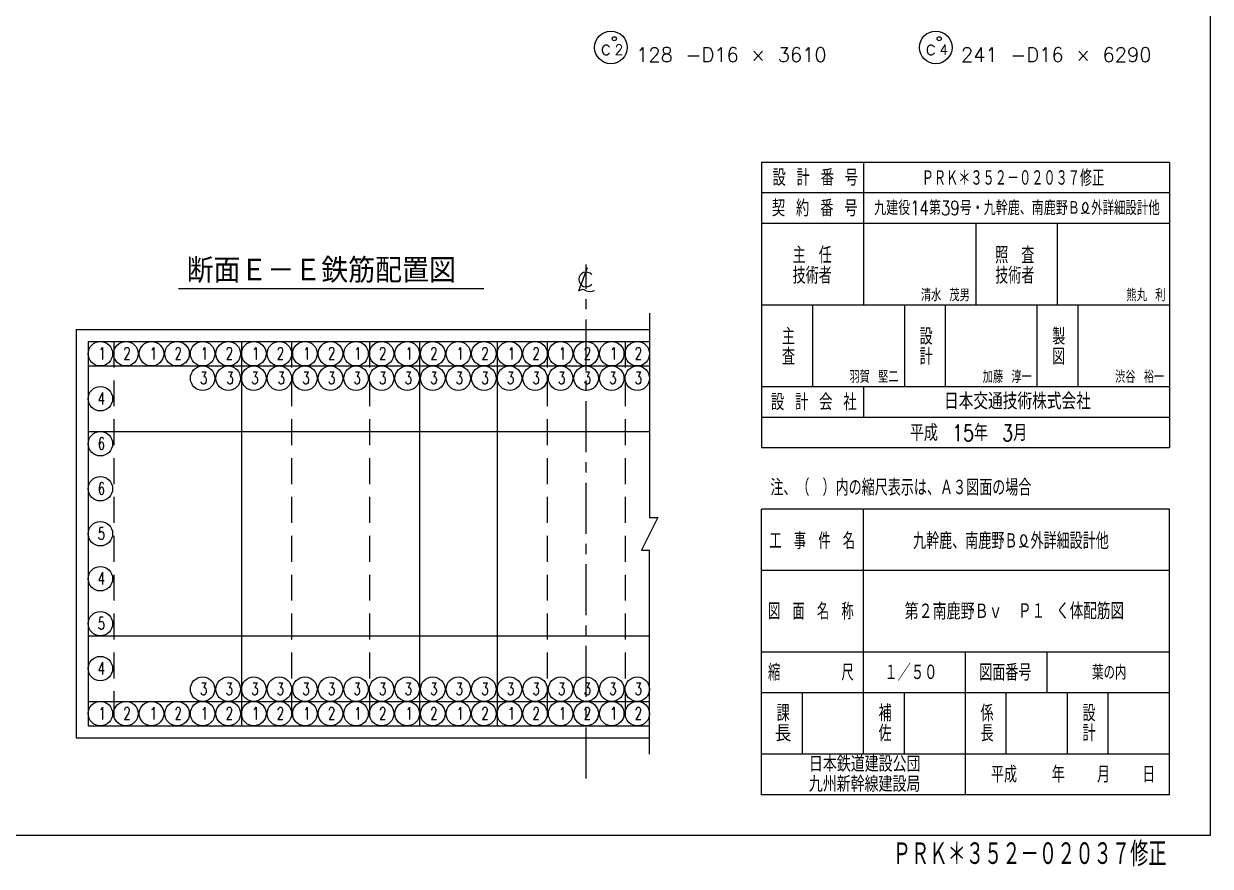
# Model space of a CAD drawing. Header units: millimetres. Extents: x -19525 to 20025, y -14225 to 14225.
# Drawn here: x 5481 to 20025, y -14225 to -3902 of the extents above; entities that cross this region are included whole.
import ezdxf
from ezdxf.enums import TextEntityAlignment as Align

# ---------------------------------------------------------------- set-up
doc = ezdxf.new("R2010")
doc.units = ezdxf.units.MM
doc.linetypes.add('CENTER', pattern=[2, 1.25, -0.25, 0.25, -0.25])
doc.linetypes.add('HIDDEN2', pattern=[4.7625, 3.175, -1.5875])
for name, color, linetype in [('DIM-02', 2, 'Continuous'), ('DIM-03', 6, 'Continuous'), ('GAIKEI-01', 7, 'Continuous'), ('LAYER_15', 7, 'Continuous'), ('TEKKIN-03', 6, 'Continuous'), ('TEXT-01', 4, 'Continuous'), ('TEXT-02', 6, 'Continuous'), ('WAKU-01', 1, 'Continuous'), ('WAKU-02', 4, 'Continuous')]:
    doc.layers.add(name, color=color, linetype=linetype)
doc.styles.get("Standard").update_dxf_attribs({"font": 'txt.shx', "bigfont": 'bigfont.shx'})

msp = doc.modelspace()

# ---------------------------------------------------------------- linework, layer by layer
at = {"layer": 'DIM-02', "color": 6}
msp.add_line((12387.8, -6891.7), (12281.4, -7176.9), dxfattribs=at)
at = {"layer": 'DIM-02', "color": 2}
for centre in [(6420, -7945), (6733.4, -7945), (7046.8, -7945), (7360.3, -7945), (7673.7, -7945), (7987.1, -7945), (8300.5, -7945), (8613.9, -7945), (8927.4, -7945), (9240.8, -7945), (9554.2, -7945), (9867.6, -7945), (10181.1, -7945), (10494.5, -7945), (10807.9, -7945), (11121.3, -7945), (11434.7, -7945), (11748.2, -7945), (12061.6, -7945), (12375, -7945), (12688.4, -7945), (13001.8, -7945), (7673.7, -8245), (7987.1, -8245), (8300.5, -8245), (8613.9, -8245), (8927.4, -8245), (9240.8, -8245), (9554.2, -8245), (9867.6, -8245), (10181.1, -8245), (10494.5, -8245), (10807.9, -8245), (11121.3, -8245), (11434.7, -8245), (11748.2, -8245), (12061.6, -8245), (12375, -8245), (12688.4, -8245), (13001.8, -8245), (6420, -8496.3), (6420, -9047.5), (6420, -9598.8), (6420, -10150), (6420, -10701.3), (6420, -11252.5), (6420, -11803.8), (7673.7, -12055), (7987.1, -12055), (8300.5, -12055), (8613.9, -12055), (8927.4, -12055), (9240.8, -12055), (9554.2, -12055), (9867.6, -12055), (10181.1, -12055), (10494.5, -12055), (10807.9, -12055), (11121.3, -12055), (11434.7, -12055), (11748.2, -12055), (12061.6, -12055), (12375, -12055), (12688.4, -12055), (13001.8, -12055), (6420, -12355), (6733.4, -12355), (7046.8, -12355), (7360.3, -12355), (7673.7, -12355), (7987.1, -12355), (8300.5, -12355), (8613.9, -12355), (8927.4, -12355), (9240.8, -12355), (9554.2, -12355), (9867.6, -12355), (10181.1, -12355), (10494.5, -12355), (10807.9, -12355), (11121.3, -12355), (11434.7, -12355), (11748.2, -12355), (12061.6, -12355), (12375, -12355), (12688.4, -12355), (13001.8, -12355)]:
    msp.add_circle(centre, 150, dxfattribs=at)
at = {"layer": 'DIM-02', "color": 6}
for centre, radius, start, end in [((12375, -7035.1), 90, 40.9878, 318.76474), ((12330.3, -7237), 77.5, 54.84636, 129.15364), ((12420.8, -7048.5), 133.4, 249.89418, 294.88022)]:
    msp.add_arc(centre, radius, start, end, dxfattribs=at)
at = {"layer": 'DIM-03', "color": 2}
for centre in [(12678, -4192), (16660, -4192)]:
    msp.add_circle(centre, 200, dxfattribs=at)
at = {"layer": 'DIM-03'}
for centre in [(12720.1, -4085.3), (16702.1, -4085.3)]:
    msp.add_circle(centre, 25, dxfattribs=at)
at = {"layer": 'GAIKEI-01', "color": 2, "linetype": 'CENTER', "ltscale": 500}
msp.add_line((12375, -13150), (12375, -6850), dxfattribs=at)
at = {"layer": 'GAIKEI-01', "color": 2}
for p, q in [((13151.8, -7450), (13151.8, -9950)), ((13251.8, -9950), (13051.8, -10350)), ((13151.8, -9950), (13251.8, -9950)), ((13051.8, -10350), (13151.8, -10350)), ((13151.8, -12850), (13151.8, -10350))]:
    msp.add_line(p, q, dxfattribs=at)
at = {"layer": 'GAIKEI-01', "ltscale": 100}
for p, q in [((6125, -7650), (13151.8, -7650)), ((6125, -7650), (6125, -12650)), ((6125, -12650), (13151.8, -12650))]:
    msp.add_line(p, q, dxfattribs=at)
at = {"layer": 'TEKKIN-03', "ltscale": 100}
for p, q in [((6270, -7795), (6270, -12505)), ((6270, -7795), (13151.8, -7795)), ((8150.5, -7795), (8150.5, -12505)), ((10331.1, -7795), (10331.1, -12505)), ((11284.7, -7795), (11284.7, -12505)), ((6270, -8095), (13151.8, -8095)), ((6270, -8897.5), (13151.8, -8897.5)), ((6270, -11402.5), (13151.8, -11402.5)), ((6270, -12205), (13151.8, -12205)), ((6270, -12505), (13151.8, -12505))]:
    msp.add_line(p, q, dxfattribs=at)
at = {"layer": 'TEKKIN-03', "linetype": 'HIDDEN2', "ltscale": 100}
for p, q in [((6583.4, -7795), (6583.4, -12505)), ((8763.9, -7795), (8763.9, -12505)), ((9717.6, -7795), (9717.6, -12505)), ((11898.2, -7795), (11898.2, -12505)), ((12851.8, -7795), (12851.8, -12505))]:
    msp.add_line(p, q, dxfattribs=at)
at = {"layer": 'TEXT-01', "color": 4}
msp.add_line((11122.1, -7150), (7377.9, -7150), dxfattribs=at)
at = {"layer": 'TEXT-02'}
for centre, radius, start, end in [((18451.3, -6147.6), 76, 263.0416, 36.29199), ((18534.6, -6147.6), 76, 143.70801, 276.9584), ((18493, -6117), 24.3, 36.29199, 143.70801), ((17691.1, -10226.3), 86.9, 263.0416, 36.29199), ((17786.3, -10226.3), 86.9, 143.70801, 276.9584), ((17738.7, -10191.3), 27.8, 36.29199, 143.70801)]:
    msp.add_arc(centre, radius, start, end, dxfattribs=at)
at = {"layer": 'WAKU-01'}
for p, q in [((20025, 13850), (20025, -13850)), ((20025, -13850), (-19525, -13850))]:
    msp.add_line(p, q, dxfattribs=at)
at = {"layer": 'WAKU-02'}
for p, q in [((19525, -5600), (14525, -5600)), ((14525, -5600), (14525, -9100)), ((19525, -5600), (19525, -9100)), ((19525, -9100), (14525, -9100)), ((19525, -9850), (14525, -9850)), ((14525, -13350), (14525, -9850)), ((19525, -13350), (19525, -9850)), ((19525, -13350), (14525, -13350))]:
    msp.add_line(p, q, dxfattribs=at)
at = {"layer": 'WAKU-02', "color": 7}
for p, q in [((15775, -5600), (15775, -7350)), ((19525, -5975), (14525, -5975)), ((19525, -6350), (14525, -6350)), ((17150, -6350), (17150, -7350)), ((18150, -6350), (18150, -7350)), ((19525, -7350), (14525, -7350)), ((15150, -7350), (15150, -8350)), ((15150, -7350), (15150, -8350)), ((16275, -7350), (16275, -8350)), ((16275, -7350), (16275, -8350)), ((16775, -7350), (16775, -8350)), ((16775, -7350), (16775, -8350)), ((17900, -7350), (17900, -8350)), ((17900, -7350), (17900, -8350)), ((18400, -7350), (18400, -8350)), ((18400, -7350), (18400, -8350)), ((19525, -8350), (14525, -8350)), ((15775, -8350), (15775, -8725)), ((19525, -8725), (14525, -8725)), ((15775, -12100), (15775, -9850)), ((19525, -10600), (14525, -10600)), ((19525, -11600), (14525, -11600)), ((17025, -12100), (17025, -11600)), ((18025, -12100), (18025, -11600)), ((19525, -12100), (14525, -12100)), ((15025, -12850), (15025, -12100)), ((15775, -12850), (15775, -12100)), ((16275, -12850), (16275, -12100)), ((17025, -13350), (17025, -12100)), ((17525, -12850), (17525, -12100)), ((18275, -12850), (18275, -12100)), ((18775, -12850), (18775, -12100)), ((19525, -12850), (14525, -12850))]:
    msp.add_line(p, q, dxfattribs=at)

# ---------------------------------------------------------------- texts
at = {"layer": 'DIM-02', "color": 6, "width": 0.678}
for s, p in [('1', (6399.8, -8017.3)), ('2', (6703.3, -8017.3)), ('1', (7026.7, -8017.3)), ('2', (7330.1, -8017.3)), ('1', (7653.5, -8017.3)), ('2', (7956.9, -8017.3)), ('1', (8280.4, -8017.3)), ('2', (8583.8, -8017.3)), ('1', (8907.2, -8017.3)), ('2', (9210.6, -8017.3)), ('1', (9534.1, -8017.3)), ('2', (9837.5, -8017.3)), ('1', (10160.9, -8017.3)), ('2', (10464.3, -8017.3)), ('1', (10787.7, -8017.3)), ('2', (11091.2, -8017.3)), ('1', (11414.6, -8017.3)), ('2', (11718, -8017.3)), ('1', (12041.4, -8017.3)), ('2', (12344.8, -8017.3)), ('1', (12668.3, -8017.3)), ('2', (12971.7, -8017.3)), ('3', (7643.5, -8317.3)), ('3', (7966.9, -8317.3)), ('3', (8270.4, -8317.3)), ('3', (8593.8, -8317.3)), ('3', (8897.2, -8317.3)), ('3', (9210.6, -8317.3)), ('3', (9524.1, -8317.3)), ('3', (9837.5, -8317.3)), ('3', (10150.9, -8317.3)), ('3', (10464.3, -8317.3)), ('3', (10777.7, -8317.3)), ('3', (11091.2, -8317.3)), ('3', (11404.6, -8317.3)), ('3', (11718, -8317.3)), ('3', (12031.4, -8317.3)), ('3', (12344.8, -8317.3)), ('3', (12658.3, -8317.3)), ('3', (12971.7, -8317.3)), ('4', (6389.8, -8568.5)), ('6', (6389.8, -9119.8)), ('6', (6389.8, -9671)), ('5', (6389.8, -10222.3)), ('4', (6389.8, -10773.5)), ('5', (6389.8, -11324.8)), ('4', (6389.8, -11876)), ('3', (7643.5, -12127.3)), ('3', (7956.9, -12127.3)), ('3', (8270.4, -12127.3)), ('3', (8583.8, -12127.3)), ('3', (8897.2, -12127.3)), ('3', (9210.6, -12127.3)), ('3', (9524.1, -12127.3)), ('3', (9837.5, -12127.3)), ('3', (10150.9, -12127.3)), ('3', (10464.3, -12127.3)), ('3', (10777.7, -12127.3)), ('3', (11091.2, -12127.3)), ('3', (11404.6, -12127.3)), ('3', (11718, -12127.3)), ('3', (12031.4, -12127.3)), ('3', (12344.8, -12127.3)), ('3', (12658.3, -12127.3)), ('3', (12971.7, -12127.3)), ('1', (6399.8, -12427.3)), ('2', (6703.3, -12427.3)), ('1', (7026.7, -12427.3)), ('2', (7330.1, -12427.3)), ('1', (7653.5, -12427.3)), ('2', (7956.9, -12427.3)), ('1', (8280.4, -12427.3)), ('2', (8583.8, -12427.3)), ('1', (8907.2, -12427.3)), ('2', (9210.6, -12427.3)), ('1', (9534.1, -12427.3)), ('2', (9837.5, -12427.3)), ('1', (10160.9, -12427.3)), ('2', (10464.3, -12427.3)), ('1', (10787.7, -12427.3)), ('2', (11091.2, -12427.3)), ('1', (11414.6, -12427.3)), ('2', (11718, -12427.3)), ('1', (12041.4, -12427.3)), ('2', (12344.8, -12427.3)), ('1', (12668.3, -12427.3)), ('2', (12971.7, -12427.3))]:
    msp.add_text(s, height=150, dxfattribs=at).set_placement(p)
at = {"layer": 'DIM-03'}
for s, height, p in [('c', 175, (12548.4, -4282)), ('2', 125, (12723.4, -4282)), ('c', 175, (16530.4, -4282)), ('4', 125, (16705.4, -4282))]:
    msp.add_text(s, height=height, dxfattribs=at).set_placement(p)
at = {"layer": 'DIM-03', "char_height": 175, "attachment_point": 7}
for s, insert in [('128 -D16 × 3610', (12987.1, -4369.3)), ('241 -D16 × 6290', (16969.1, -4369.3))]:
    msp.add_mtext(s, dxfattribs=dict(at, insert=insert))
at = {"layer": 'LAYER_15', "color": 6, "width": 0.678}
msp.add_text('ＰＲＫ＊３５２－０２０３７修正', height=200, dxfattribs=at).set_placement((16488.3, -5892.6))
at = {"layer": 'LAYER_15', "color": 4, "width": 0.678}
msp.add_text('\u3000ＰＲＫ＊３５２－０２０３７修正', height=300, dxfattribs=at).set_placement((15910, -14225))
at = {"layer": 'TEXT-01'}
msp.add_text('断面Ｅ－Ｅ鉄筋配置図', height=300, dxfattribs=at).set_placement((7477.9, -7075))
at = {"layer": 'TEXT-02'}
for s, height, width, p, p2 in [('設 計 番 号', 200, 0.828947, (14658.3, -5887.5), (15708.3, -5887.5)), ('契 約 番 号', 200, 0.828947, (14651.2, -6262.5), (15701.2, -6262.5)), ('九建役14第39号・九幹鹿、南鹿野Ｂ', 175, 0.717608, (15905.3, -6246.4), (18425.3, -6246.4)), ('外詳細設計他', 175, 0.692308, (18565.3, -6246.4), (19405.3, -6246.4)), ('主\u3000任', 200, 0.72, (14905.7, -6837.5), (15385.7, -6837.5)), ('照\u3000査', 200, 0.72, (17389.2, -6837.5), (17869.2, -6837.5)), ('技術者', 200, 0.72, (14905.7, -7087.5), (15385.7, -7087.5)), ('技術者', 200, 0.72, (17389.2, -7087.5), (17869.2, -7087.5)), ('清水 茂男', 150, 0.789474, (16477.7, -7302.1), (17077.7, -7302.1)), ('熊丸 利', 150, 0.827586, (18996.4, -7302.1), (19476.4, -7302.1)), ('主', 200, 0.857143, (14774.9, -7834.3), (14934.9, -7834.3)), ('設', 200, 0.857143, (16462.4, -7834.3), (16622.4, -7834.3)), ('製', 200, 0.857143, (18087.4, -7834.3), (18247.4, -7834.3)), ('査', 200, 0.857143, (14774.9, -8081), (14934.9, -8081)), ('計', 200, 0.857143, (16462.4, -8081), (16622.4, -8081)), ('図', 200, 0.923077, (18087.4, -8081), (18247.4, -8081)), ('羽賀 堅二', 150, 0.779221, (15602.7, -8302.1), (16202.7, -8302.1)), ('加藤 淳一', 150, 0.779221, (17236.1, -8302.1), (17836.1, -8302.1)), ('渋谷 裕一', 150, 0.779221, (18858.6, -8302.1), (19458.6, -8302.1)), ('設 計 会 社', 200, 0.828947, (14639.9, -8637.5), (15689.9, -8637.5)), ('日本交通技術株式会社', 200, 0.767045, (16761.3, -8627.6), (18561.3, -8627.6)), ('平成\u300015年\u30003月', 200, 0.760563, (16342, -9014.5), (17782, -9014.5)), ('注、（\u3000）内の縮尺表示は、Ａ３図面の場合', 200, 0.674157, (14632.2, -9684.4), (17832.2, -9684.4)), ('工\u3000事\u3000件\u3000名', 200, 0.650826, (14620, -10339.2), (15670, -10339.2)), ('九幹鹿、南鹿野Ｂ', 200, 0.695652, (16381.4, -10339.2), (17661.4, -10339.2)), ('外詳細設計他', 200, 0.692308, (17821.4, -10339.2), (18781.4, -10339.2)), ('図\u3000面\u3000名\u3000称', 200, 0.645492, (14603.6, -11202), (15653.6, -11202)), ('第２南鹿野Ｂｖ', 200, 0.75, (16278.9, -11202), (17478.9, -11202)), ('Ｐ１ く体配筋図', 200, 0.75, (17667.8, -11198.5), (18967.8, -11198.5)), ('縮\u3000\u3000\u3000\u3000\u3000尺', 200, 0.645492, (14603.6, -11950), (15653.6, -11950)), ('１／５０', 200, 0.75, (16030.3, -11950), (16680.3, -11950)), ('図面番号', 200, 0.705882, (17193.2, -11950), (17833.2, -11950)), ('葉の内', 175, 0.734694, (18576.8, -11937.5), (18996.8, -11937.5)), ('課', 200, 0.857143, (14709.1, -12448.7), (14869.1, -12448.7)), ('補', 200, 0.857143, (15959.1, -12448.7), (16119.1, -12448.7)), ('係', 200, 0.857143, (17209.1, -12448.7), (17369.1, -12448.7)), ('設', 200, 0.857143, (18459.1, -12448.7), (18619.1, -12448.7)), ('長', 200, 1.071429, (14689.1, -12695.4), (14889.1, -12695.4)), ('佐', 200, 0.857143, (15959.1, -12695.4), (16119.1, -12695.4)), ('長', 200, 0.857143, (17209.1, -12695.4), (17369.1, -12695.4)), ('計', 200, 0.857143, (18459.1, -12695.4), (18619.1, -12695.4)), ('日本鉄道建設公団', 190, 0.776978, (15105.2, -13067.3), (16473.2, -13067.3)), ('平成', 200, 0.75, (17337, -13200), (17657, -13200)), ('年', 200, 0.857143, (18081.8, -13200), (18241.8, -13200)), ('九州新幹線建設局', 190, 0.771429, (15103.7, -13313.5), (16471.7, -13313.5))]:
    msp.add_text(s, height=height, dxfattribs=dict(at, width=width)).set_placement(p, p2, align=Align.FIT)
for s, p, p2 in [('月', (18636.8, -13200), (18796.8, -13200)), ('日', (19191.8, -13200), (19351.8, -13200))]:
    msp.add_text(s, height=200, dxfattribs=at).set_placement(p, p2, align=Align.FIT)

doc.saveas('drawing.dxf')
